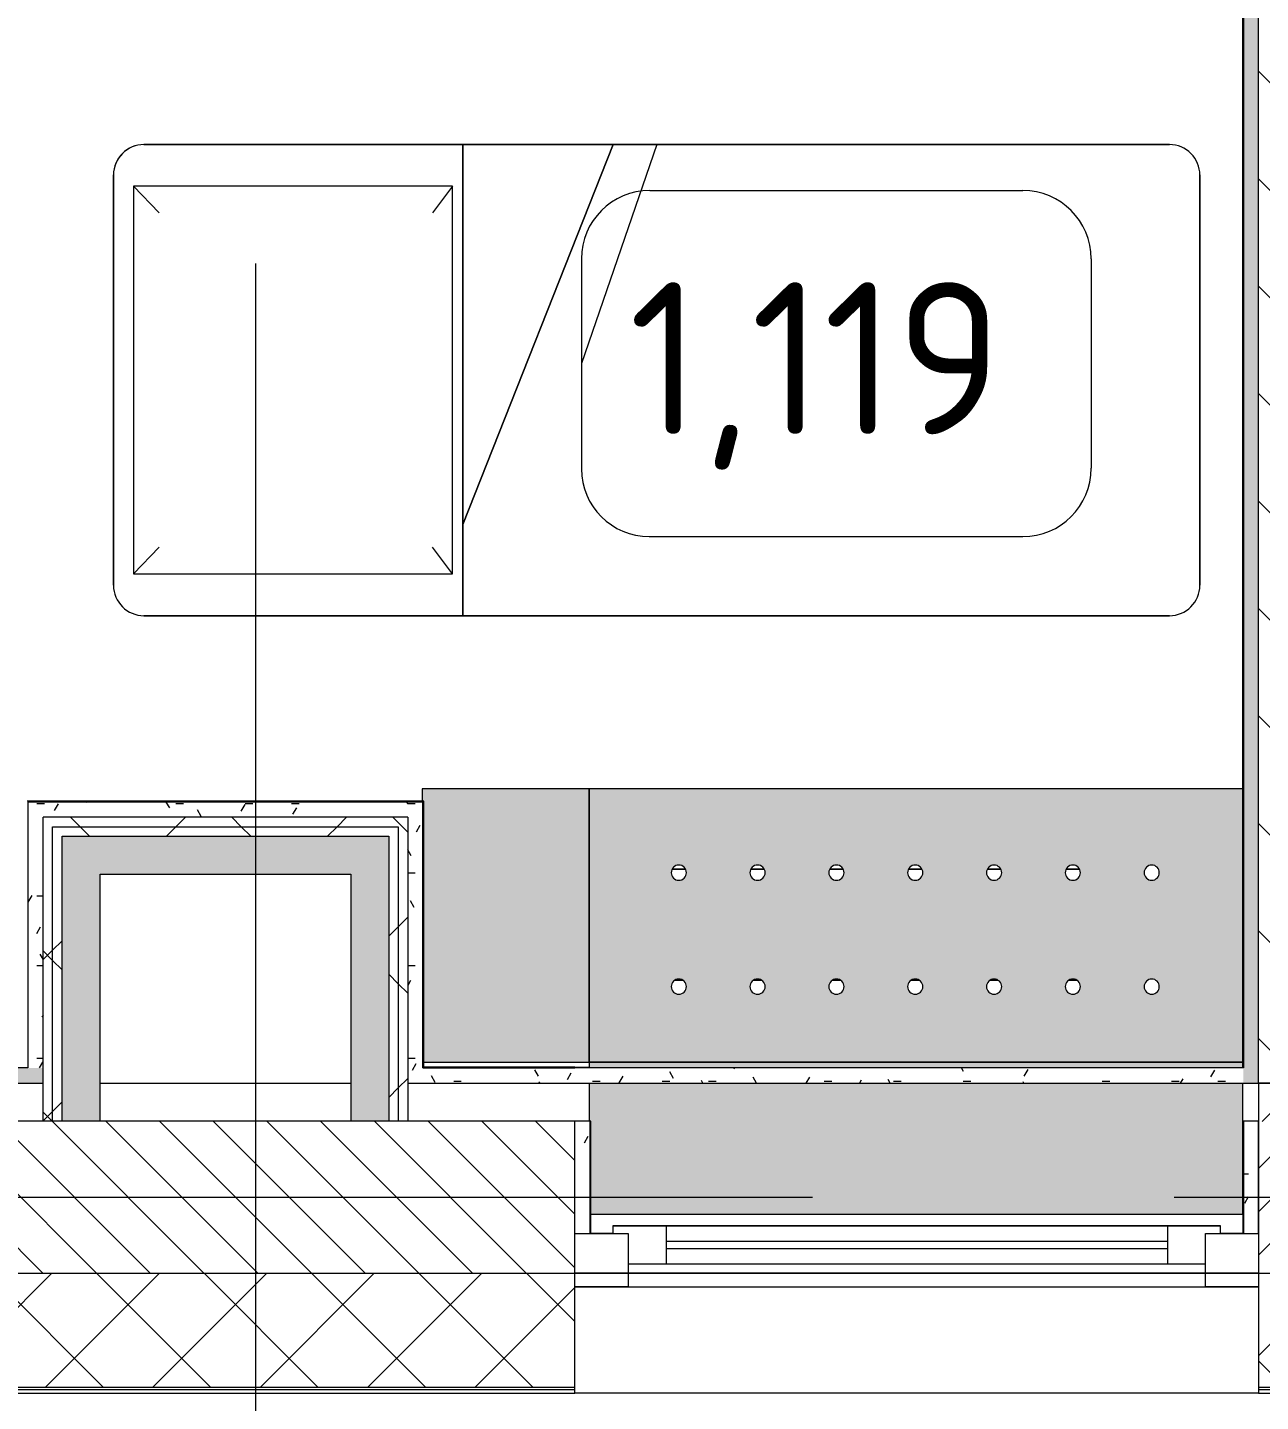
# Model space of a CAD drawing. Header units: millimetres. Extents: x 81494 to 296443, y -8553 to 29000.
# Drawn here: x 105510 to 107132, y -269 to 1539 of the extents above; entities that cross this region are included whole.
import ezdxf

# ---------------------------------------------------------------- set-up
doc = ezdxf.new("R2010")
doc.units = ezdxf.units.MM
doc.linetypes.add('Осевая', pattern=[3175, 635, -476.25, 1587.5, -476.25])
for name, color, linetype, lineweight in [('A-GENM', 7, 'Continuous', 9), ('A-GLAZ', 7, 'Continuous', 9), ('A-GLAZ-1', 7, 'Continuous', 13), ('A-WALL', 7, 'Continuous', 9), ('I-FURN-IDEN', 7, 'Continuous', 9), ('I-WALL', 7, 'Continuous', 9), ('S-COLS', 7, 'Continuous', 9), ('Знаки', 7, 'Continuous', 9), ('Оси', 7, 'Continuous', 9), ('Оси-2', 7, 'Осевая', 9)]:
    doc.layers.add(name, color=color, linetype=linetype, lineweight=lineweight)
for name, color, linetype, lineweight, true_color in [('A-WALL-1', 9, 'Continuous', 9, 0x808080), ('A-WALL-FNSH-1', 9, 'Continuous', 9, 0x808080), ('I-FURN-1', 9, 'Continuous', 9, 0x808080), ('M-EQPM-1', 7, 'Continuous', 9, 0xb2b2b2)]:
    doc.layers.add(name, color=color, linetype=linetype, lineweight=lineweight, true_color=true_color)
doc.styles.add('GOST Common', font='GOST_Common.ttf', dxfattribs={"height": 200})
pattern_1 = [(0, (0, 0), (121.92, 30.48), [10.058, -81.382, 10.058, -81.382, -487.68]), (0, (0, 0), (121.92, 30.48), [-182.88, 10.058, -172.822, 10.058, -81.382, -213.36]), (0, (0, 0), (121.92, 30.48), [-457.2, 10.058, -50.902, 10.058, -142.342]), (120, (45.72, 15.24), (-87.356454, 90.345817), [10.058, -81.382, 10.058, -81.382, -487.68]), (120, (45.72, 15.24), (-87.356454, 90.345817), [-182.88, 10.058, -172.822, 10.058, -81.382, -213.36]), (120, (45.72, 15.24), (-87.356454, 90.345817), [-457.2, 10.058, -50.902, 10.058, -142.342]), (240, (60.96, 76.2), (-34.563546, -120.825817), [10.058, -81.382, 10.058, -81.382, -487.68]), (240, (60.96, 76.2), (-34.563546, -120.825817), [-182.88, 10.058, -172.822, 10.058, -81.382, -213.36]), (240, (60.96, 76.2), (-34.563546, -120.825817), [-457.2, 10.058, -50.902, 10.058, -142.342])]
pattern_2 = [(45, (0, 0), (-106.06602, 106.06602), []), (135, (0, 0), (-106.06602, -106.06602), [])]

# ---------------------------------------------------------------- blocks, each defined once
blk = doc.blocks.new('120_Окно_СКБ_1Ст - 120_Окно_СКБ_1Ст 900х2500_h_ с форточкой-22876038-План расстановки мебели и оборудования 1 этажа в осях 23_1-33')
at = {"layer": 'A-GLAZ'}
for p, q in [((450, -57), (-450, -57)), ((-330, -107), (330, -107)), ((330, -117), (-330, -117)), ((-430, -127), (-400, -127)), ((400, -127), (430, -127))]:
    blk.add_line(p, q, dxfattribs=at)
at = {"layer": 'A-GLAZ-1'}
for p, q in [((-450, -127), (-450, -57)), ((-450, -57), (-380, -57)), ((-380, -57), (-380, -127)), ((380, -127), (380, -57)), ((380, -57), (450, -57)), ((450, -57), (450, -127)), ((380, -87), (-380, -87)), ((-380, -87), (-380, -127)), ((-330, -137), (-330, -87)), ((330, -137), (330, -87)), ((380, -127), (380, -87)), ((-380, -127), (-450, -127)), ((-380, -127), (-400, -127)), ((-400, -127), (-400, -137)), ((-400, -137), (400, -137)), ((400, -137), (-400, -137)), ((450, -127), (380, -127)), ((400, -127), (380, -127)), ((400, -137), (400, -127))]:
    blk.add_line(p, q, dxfattribs=at)
blk = doc.blocks.new('Bed - Small Sizes - 1_119-V33-План расстановки мебели и оборудования 1 этажа в осях 23_1-33')
at = {"layer": 'I-FURN-1'}
for p, q in [((247.3, 0), (-292.7, 0)), ((-292.7, 0), (247.3, 0)), ((247.3, 0), (-292.7, 0)), ((-292.7, 0), (247.3, 0)), ((-277.5, -26.2), (-242.7, -60)), ((232.5, -26.2), (-277.5, -26.2)), ((-277.5, -26.2), (-277.5, -446.2)), ((232.5, -26.2), (-277.5, -26.2)), ((-277.5, -26.2), (-277.5, -446.2)), ((232.5, -26.2), (197.3, -60)), ((232.5, -446.2), (232.5, -26.2)), ((232.5, -446.2), (232.5, -26.2)), ((-332.7, -40), (-332.7, -460)), ((-332.7, -460), (-332.7, -40)), ((-332.7, -40), (-332.7, -460)), ((-332.7, -460), (-332.7, -40)), ((287.3, -460), (287.3, -40)), ((287.3, -40), (287.3, -460)), ((287.3, -657.7), (287.3, -40)), ((287.3, -40), (287.3, -657.7)), ((-277.5, -446.2), (-242.7, -420)), ((232.5, -446.2), (197.3, -420)), ((-277.5, -446.2), (232.5, -446.2)), ((-277.5, -446.2), (232.5, -446.2)), ((-332.7, -460), (-212.7, -460)), ((-212.7, -460), (-332.7, -460)), ((-332.7, -460), (-332.7, -1390)), ((-332.7, -1390), (-332.7, -460)), ((-332.7, -460), (-212.7, -460)), ((-212.7, -460), (287.3, -460)), ((287.3, -460), (-212.7, -460)), ((287.3, -460), (-212.7, -460)), ((-212.7, -460), (287.3, -657.7)), ((287.3, -657.7), (-212.7, -460)), ((-212.7, -460), (287.3, -460)), ((-212.7, -460), (287.3, -657.7)), ((-212.7, -460), (287.3, -460)), ((287.3, -657.7), (287.3, -460)), ((287.3, -460), (287.3, -657.7)), ((287.3, -1390), (287.3, -657.7)), ((287.3, -657.7), (287.3, -1390)), ((-292.7, -1430), (247.3, -1430)), ((247.3, -1430), (-292.7, -1430))]:
    blk.add_line(p, q, dxfattribs=at)
for centre, start, end in [((-292.7, -40), 90, 180), ((-292.7, -40), 90, 180), ((247.3, -40), 360, 90), ((247.3, -40), 0, 90), ((-292.7, -40), 90, 180), ((-292.7, -40), 90, 180), ((247.3, -40), 0, 90), ((247.3, -40), 0, 90), ((-292.7, -1390), 180, 270), ((-292.7, -1390), 180, 270), ((247.3, -1390), 270, 0), ((247.3, -1390), 270, 0)]:
    blk.add_arc(centre, 40, start, end, dxfattribs=at)
blk = doc.blocks.new('radiator_prado_classic_z_tip_30_po exemplyaru - Classic Z Тип 30-300-V102-План расстановки мебели и оборудования 1 этажа в осях 23_1-33')
at = {"layer": 'M-EQPM-1'}
for p, q in [((80, 210), (97.5, 210)), ((97.5, 210), (80, 210)), ((183.7, 210), (200.2, 210)), ((200.2, 210), (183.7, 210)), ((287.5, 210), (305, 210)), ((305, 210), (287.5, 210)), ((391.2, 210), (408.8, 210)), ((408.8, 210), (391.2, 210)), ((495, 210), (512.5, 210)), ((512.5, 210), (495, 210)), ((598.7, 210), (616.3, 210)), ((616.3, 210), (598.7, 210)), ((93.8, 64), (83.8, 64)), ((83.8, 64), (93.8, 64)), ((197.5, 64), (187.5, 64)), ((187.5, 64), (197.5, 64)), ((301.3, 64), (291.3, 64)), ((291.3, 64), (301.3, 64)), ((405, 64), (395, 64)), ((395, 64), (405, 64)), ((508.8, 64), (498.8, 64)), ((498.8, 64), (508.8, 64)), ((612.5, 64), (602.5, 64)), ((602.5, 64), (612.5, 64))]:
    blk.add_line(p, q, dxfattribs=at)
blk = doc.blocks.new('Зашивка радиатора_ с перфорацией М1_1 - Зашивка радиатора_ с перфорацией М1_1-V157-План расстановки мебели и оборудования 1 этажа в осях 23_1-33')
at = {"layer": 'Знаки'}
h = blk.add_hatch(color=256, dxfattribs=at)
h.paths.add_polyline_path([(429, 380), (-430, 380), (-430, 207.4), (430, 207.4), (429, 257.4)])
h.paths.add_polyline_path([(430, 187.4), (-430, 187.4), (-430, 180), (430, 180)])
h = blk.add_hatch(color=256, dxfattribs=at)
h.paths.add_polyline_path([(200.8, 180), (-430, 180), (-430, -179.9), (430.2, -179.9), (430.2, 180)])
h.paths.add_polyline_path([(1, 90.4), (6, 89), (9.7, 85.4), (11, 80.4), (9.7, 75.4), (6, 71.7), (1, 70.4), (-4, 71.7), (-7.7, 75.4), (-9, 80.4), (-7.7, 85.4), (-4, 89), (-1.6, 90)])
h.paths.add_polyline_path([(104.7, 90.4), (109.7, 89), (113.4, 85.4), (114.7, 80.4), (113.4, 75.4), (109.7, 71.7), (104.7, 70.4), (99.7, 71.7), (96.1, 75.4), (94.7, 80.4), (96.1, 85.4), (99.7, 89), (102.2, 90)])
h.paths.add_polyline_path([(312.2, 90.4), (317.2, 89), (320.9, 85.4), (322.2, 80.4), (320.9, 75.4), (317.2, 71.7), (312.2, 70.4), (307.2, 71.7), (303.6, 75.4), (302.2, 80.4), (303.6, 85.4), (307.2, 89), (309.7, 90)])
h.paths.add_polyline_path([(-310.3, 90.4), (-305.3, 89), (-301.6, 85.4), (-300.3, 80.4), (-301.6, 75.4), (-305.3, 71.7), (-310.3, 70.4), (-315.3, 71.7), (-318.9, 75.4), (-320.3, 80.4), (-318.9, 85.4), (-315.3, 89), (-312.8, 90)])
h.paths.add_polyline_path([(208.5, 90.4), (213.5, 89), (217.2, 85.4), (218.5, 80.4), (217.2, 75.4), (213.5, 71.7), (208.5, 70.4), (203.5, 71.7), (199.8, 75.4), (198.5, 80.4), (199.8, 85.4), (203.5, 89), (205.9, 90)])
h.paths.add_polyline_path([(-206.5, 90.4), (-201.5, 89), (-197.8, 85.4), (-196.5, 80.4), (-197.8, 75.4), (-201.5, 71.7), (-206.5, 70.4), (-211.5, 71.7), (-215.2, 75.4), (-216.5, 80.4), (-215.2, 85.4), (-211.5, 89), (-209.1, 90)])
h.paths.add_polyline_path([(-102.8, 90.4), (-97.8, 89), (-94.1, 85.4), (-92.8, 80.4), (-94.1, 75.4), (-97.8, 71.7), (-102.8, 70.4), (-107.8, 71.7), (-111.4, 75.4), (-112.8, 80.4), (-111.4, 85.4), (-107.8, 89), (-105.3, 90)])
h.paths.add_polyline_path([(-206.5, -59.6), (-201.5, -61), (-197.8, -64.6), (-196.5, -69.6), (-197.8, -74.6), (-201.5, -78.3), (-206.5, -79.6), (-211.5, -78.3), (-215.2, -74.6), (-216.5, -69.6), (-215.2, -64.6), (-211.5, -61), (-209.1, -60)])
h.paths.add_polyline_path([(-310.3, -59.6), (-305.3, -61), (-301.6, -64.6), (-300.3, -69.6), (-301.6, -74.6), (-305.3, -78.3), (-310.3, -79.6), (-315.3, -78.3), (-318.9, -74.6), (-320.3, -69.6), (-318.9, -64.6), (-315.3, -61), (-312.8, -60)])
h.paths.add_polyline_path([(104.7, -59.6), (109.7, -61), (113.4, -64.6), (114.7, -69.6), (113.4, -74.6), (109.7, -78.3), (104.7, -79.6), (99.7, -78.3), (96.1, -74.6), (94.7, -69.6), (96.1, -64.6), (99.7, -61), (102.2, -60)])
h.paths.add_polyline_path([(312.2, -59.6), (317.2, -61), (320.9, -64.6), (322.2, -69.6), (320.9, -74.6), (317.2, -78.3), (312.2, -79.6), (307.2, -78.3), (303.6, -74.6), (302.2, -69.6), (303.6, -64.6), (307.2, -61), (309.7, -60)])
h.paths.add_polyline_path([(-102.8, -59.6), (-97.8, -61), (-94.1, -64.6), (-92.8, -69.6), (-94.1, -74.6), (-97.8, -78.3), (-102.8, -79.6), (-107.8, -78.3), (-111.4, -74.6), (-112.8, -69.6), (-111.4, -64.6), (-107.8, -61), (-105.3, -60)])
h.paths.add_polyline_path([(1, -59.6), (6, -61), (9.7, -64.6), (11, -69.6), (9.7, -74.6), (6, -78.3), (1, -79.6), (-4, -78.3), (-7.7, -74.6), (-9, -69.6), (-7.7, -64.6), (-4, -61), (-1.6, -60)])
h.paths.add_polyline_path([(208.5, -59.6), (213.5, -61), (217.2, -64.6), (218.5, -69.6), (217.2, -74.6), (213.5, -78.3), (208.5, -79.6), (203.5, -78.3), (199.8, -74.6), (198.5, -69.6), (199.8, -64.6), (203.5, -61), (205.9, -60)])
for p, q in [((429, 380), (-430, 380)), ((-430, 380), (-430, 207.4)), ((430, 207.4), (430, 257.4)), ((-430, 187.4), (-430, 180)), ((430, 180), (430, 187.4)), ((-430, 180), (430, 180)), ((430.2, 180), (-430, 180)), ((-430, 180), (-430, -179.9)), ((430.2, -179.9), (430.2, 180)), ((-430, -179.9), (430.2, -179.9))]:
    blk.add_line(p, q, dxfattribs=at)
for centre, start, end in [((-310.3, 80.4), 180, 0), ((-310.3, 80.4), 0, 180), ((-206.5, 80.4), 0, 180), ((-206.5, 80.4), 180, 360), ((-102.8, 80.4), 0, 180), ((-102.8, 80.4), 180, 0), ((1, 80.4), 0, 180), ((1, 80.4), 180, 0), ((104.7, 80.4), 0, 180), ((104.7, 80.4), 180, 360), ((208.5, 80.4), 0, 180), ((208.5, 80.4), 180, 0), ((312.2, 80.4), 0, 180), ((312.2, 80.4), 180, 0), ((-310.3, -69.6), 0, 180), ((-310.3, -69.6), 180, 0), ((-206.5, -69.6), 0, 180), ((-206.5, -69.6), 180, 0), ((-102.8, -69.6), 0, 180), ((-102.8, -69.6), 180, 0), ((1, -69.6), 0, 180), ((1, -69.6), 180, 0), ((104.7, -69.6), 0, 180), ((104.7, -69.6), 180, 0), ((208.5, -69.6), 0, 180), ((208.5, -69.6), 180, 0), ((312.2, -69.6), 0, 180), ((312.2, -69.6), 180, 0)]:
    blk.add_arc(centre, 10, start, end, dxfattribs=at)
blk = doc.blocks.new('Зашивка_ торцевая панель - Зашивка_ торцевая панель Т2-V164-План расстановки мебели и оборудования 1 этажа в осях 23_1-33')
at = {"layer": 'Знаки'}
blk.add_hatch(color=256, dxfattribs=at).paths.add_polyline_path([(-407, -160), (-406, -160), (-407, -124.6)])
blk = doc.blocks.new('Зашивка без перфорации М3_2_1 - М3_2_7-31137878-План расстановки мебели и оборудования 1 этажа в осях 23_1-33')
at = {"layer": 'Знаки'}
blk.add_hatch(color=256, dxfattribs=at).paths.add_polyline_path([(-430, 180), (-430, -179.9), (-209.8, -179.9), (-209.8, -162.6), (-211, -162.6), (-211, 180), (-316.1, 180)])
for p, q in [((-211, 180), (-430, 180)), ((-430, 180), (-430, -179.9)), ((-209.8, -179.9), (-209.8, -162.6)), ((-430, -179.9), (-209.8, -179.9))]:
    blk.add_line(p, q, dxfattribs=at)
blk = doc.blocks.new('Рисунок_горы - Рисунок_горы-31934381-План расстановки мебели и оборудования 1 этажа в осях 23_1-33')
at = {"layer": 'A-GENM'}
for p, q in [((107109, 5509.4), (107109, 537.3)), ((107109, 1247.5), (107109, 1581.1)), ((107109, 1293.1), (107109, 1296.4)), ((107109, 950.1), (107109, 1139.3)), ((107109, 1139.3), (107109, 950.1)), ((107109, 1122.4), (107109, 1119.9)), ((107109, 1119.9), (107109, 688.3)), ((107109, 688.3), (107109, 1080.6)), ((107109, 988.4), (107109, 946.8)), ((107109, 928), (107109, 950.1)), ((107109, 950.1), (107109, 928)), ((107109, 800), (107109, 928)), ((107109, 928), (107109, 800)), ((107109, 526.9), (107109, 688.4)), ((107109, 241.2), (107109, 170))]:
    blk.add_line(p, q, dxfattribs=at)
for points, knots in [([(107109, 1580.9), (107109, 1580.9), (107109, 1528.6), (107109, 1484.2), (107109, 1440.4)], [0.11764706, 0.11764706, 0.11764706, 0.11764706, 0.11764707, 0.17647059, 0.17647059, 0.17647059, 0.17647059]), ([(107109, 1280.5), (107109, 1280.5), (107109, 1367.8), (107109, 1473.8), (107109, 1558.2)], [0.52941176, 0.52941176, 0.52941176, 0.52941176, 0.52941177, 0.58823529, 0.58823529, 0.58823529, 0.58823529]), ([(107109, 1558.2), (107109, 1558.2), (107109, 1473.8), (107109, 1367.8), (107109, 1280.5)], [0.848920863, 0.848920863, 0.848920863, 0.848920863, 0.848920873, 0.856115108, 0.856115108, 0.856115108, 0.856115108]), ([(107109, 1440.4), (107109, 1440.4), (107109, 1388), (107109, 1350.4), (107109, 1277.3)], [0.17647059, 0.17647059, 0.17647059, 0.17647059, 0.1764706, 0.23529412, 0.23529412, 0.23529412, 0.23529412]), ([(107109, 1296.4), (107109, 1296.4), (107109, 1296.8), (107109, 1297.1), (107109, 1297.3)], [0.6567164179, 0.6567164179, 0.6567164179, 0.6567164179, 0.6567164279, 0.6576225058, 0.6576225058, 0.6576225058, 0.6576225058]), ([(107109, 1284.6), (107109, 1284.6), (107109, 1287.6), (107109, 1288.8), (107109, 1289.5)], [0.626865672, 0.626865672, 0.626865672, 0.626865672, 0.626865682, 0.633113816, 0.633113816, 0.633113816, 0.633113816]), ([(107109, 1080.6), (107109, 1080.6), (107109, 1099.9), (107109, 1255.3), (107109, 1284.6)], [0.6119403, 0.6119403, 0.6119403, 0.6119403, 0.61194031, 0.62686567, 0.62686567, 0.62686567, 0.62686567]), ([(107109, 1141.9), (107109, 1141.9), (107109, 1191.5), (107109, 1233.3), (107109, 1280.5)], [0.47058824, 0.47058824, 0.47058824, 0.47058824, 0.47058825, 0.52941176, 0.52941176, 0.52941176, 0.52941176]), ([(107109, 1280.5), (107109, 1280.5), (107109, 1233.3), (107109, 1191.5), (107109, 1141.9)], [0.856115108, 0.856115108, 0.856115108, 0.856115108, 0.856115118, 0.863309353, 0.863309353, 0.863309353, 0.863309353]), ([(107109, 1277.3), (107109, 1277.3), (107109, 1224.5), (107109, 1174), (107109, 1122.4)], [0.23529412, 0.23529412, 0.23529412, 0.23529412, 0.23529413, 0.29411765, 0.29411765, 0.29411765, 0.29411765]), ([(107109, 1267.7), (107109, 1267.7), (107109, 1260.9), (107109, 1251.4), (107109, 1247.5)], [0.67164179, 0.67164179, 0.67164179, 0.67164179, 0.6716418, 0.68656716, 0.68656716, 0.68656716, 0.68656716]), ([(107109, 1136.5), (107109, 1136.5), (107109, 1146.1), (107109, 1152.1), (107109, 1155.1)], [0.4, 0.4, 0.4, 0.4, 0.40000001, 0.43745607, 0.43745607, 0.43745607, 0.43745607]), ([(107109, 1127.2), (107109, 1127.2), (107109, 1133.6), (107109, 1136.4), (107109, 1141.9)], [0.41176471, 0.41176471, 0.41176471, 0.41176471, 0.41176472, 0.47058824, 0.47058824, 0.47058824, 0.47058824]), ([(107109, 1141.9), (107109, 1141.9), (107109, 1136.4), (107109, 1133.6), (107109, 1127.2)], [0.52238806, 0.52238806, 0.52238806, 0.52238806, 0.52238807, 0.53731343, 0.53731343, 0.53731343, 0.53731343]), ([(107109, 1141.9), (107109, 1141.9), (107109, 1141), (107109, 1139.7), (107109, 1139.3)], [0.863309353, 0.863309353, 0.863309353, 0.863309353, 0.863309363, 0.870503597, 0.870503597, 0.870503597, 0.870503597]), ([(107109, 1127.2), (107109, 1127.2), (107109, 1124.5), (107109, 1122.2), (107109, 1121)], [0.53731343, 0.53731343, 0.53731343, 0.53731343, 0.53731344, 0.55066489, 0.55066489, 0.55066489, 0.55066489]), ([(107109, 1122.4), (107109, 1122.4), (107109, 1120.2), (107109, 1118.7), (107109, 1117.9)], [0.29411765, 0.29411765, 0.29411765, 0.29411765, 0.29411766, 0.30769911, 0.30769911, 0.30769911, 0.30769911]), ([(107109, 1120.6), (107109, 1120.6), (107109, 1119.7), (107109, 1118.1), (107109, 1117.3)], [0.552238806, 0.552238806, 0.552238806, 0.552238806, 0.552238816, 0.558701546, 0.558701546, 0.558701546, 0.558701546]), ([(107109, 1089.8), (107109, 1089.8), (107109, 1070), (107109, 1037.5), (107109, 988.4)], [0.6, 0.6, 0.6, 0.6, 0.6, 1, 1, 1, 1]), ([(107109, 644.1), (107109, 644.1), (107109, 658.8), (107109, 789.3), (107109, 800)], [0.44776119, 0.44776119, 0.44776119, 0.44776119, 0.4477612, 0.46268657, 0.46268657, 0.46268657, 0.46268657]), ([(107109, 800), (107109, 800), (107109, 781.5), (107109, 729.7), (107109, 705.6)], [0.892086331, 0.892086331, 0.892086331, 0.892086331, 0.892086341, 0.899280576, 0.899280576, 0.899280576, 0.899280576]), ([(107109, 705.6), (107109, 705.6), (107109, 714.8), (107109, 728.1), (107109, 742)], [0.88888889, 0.88888889, 0.88888889, 0.88888889, 0.8888889, 0.93136116, 0.93136116, 0.93136116, 0.93136116]), ([(107109, 631.9), (107109, 631.9), (107109, 689.3), (107109, 678.8), (107109, 705.6)], [0.83333333, 0.83333333, 0.83333333, 0.83333333, 0.83333334, 0.88888889, 0.88888889, 0.88888889, 0.88888889]), ([(107109, 705.6), (107109, 705.6), (107109, 678.8), (107109, 689.3), (107109, 631.9)], [0.899280576, 0.899280576, 0.899280576, 0.899280576, 0.899280586, 0.90647482, 0.90647482, 0.90647482, 0.90647482]), ([(107109, 644.1), (107109, 644.1), (107109, 577.9), (107109, 231.8), (107109, 170)], [0.05555556, 0.05555556, 0.05555556, 0.05555556, 0.05555557, 0.10826758, 0.10826758, 0.10826758, 0.10826758]), ([(107109, 631.9), (107109, 631.9), (107109, 479.6), (107109, 318.6), (107109, 170)], [0.90647482, 0.90647482, 0.90647482, 0.90647482, 0.90647483, 0.913507919, 0.913507919, 0.913507919, 0.913507919]), ([(107109, 380.1), (107109, 380.1), (107109, 398.6), (107109, 514.8), (107109, 526.9)], [0.75, 0.75, 0.75, 0.75, 0.75, 1, 1, 1, 1]), ([(107109, 378.7), (107109, 378.7), (107109, 363.8), (107109, 248.3), (107109, 241.2)], [0.125, 0.125, 0.125, 0.125, 0.125, 0.25, 0.25, 0.25, 0.25]), ([(107109, 352.5), (107109, 352.5), (107109, 355.9), (107109, 358.1), (107109, 359.9)], [0.625, 0.625, 0.625, 0.625, 0.62500001, 0.66058756, 0.66058756, 0.66058756, 0.66058756]), ([(107109, 333.5), (107109, 333.5), (107109, 336), (107109, 337.9), (107109, 339.8)], [0.5, 0.5, 0.5, 0.5, 0.50000001, 0.54126861, 0.54126861, 0.54126861, 0.54126861]), ([(107109, 300.4), (107109, 300.4), (107109, 310.8), (107109, 321.9), (107109, 333.5)], [0.375, 0.375, 0.375, 0.375, 0.375, 0.5, 0.5, 0.5, 0.5]), ([(107109, 241.2), (107109, 241.2), (107109, 254.5), (107109, 282.5), (107109, 300.4)], [0.25, 0.25, 0.25, 0.25, 0.25, 0.375, 0.375, 0.375, 0.375])]:
    blk.add_open_spline(points, degree=3, knots=knots, dxfattribs=at)
for points in [[(107109, 1297.2), (107109, 1294.5), (107109, 1280), (107109, 1267.7)], [(107109, 1290.9), (107109, 1291.3), (107109, 1292), (107109, 1293.1)], [(107109, 1154.4), (107109, 1145), (107109, 1115.5), (107109, 1089.8)], [(107109, 1139.3), (107109, 1139.8), (107109, 1141), (107109, 1141.9)], [(107109, 948.1), (107109, 964), (107109, 1119.7), (107109, 1135.5)], [(107109, 1123.1), (107109, 1124.3), (107109, 1125.7), (107109, 1127.2)], [(107109, 1117.2), (107109, 1117.7), (107109, 1119.3), (107109, 1122.4)], [(107109, 800), (107109, 789.3), (107109, 658.8), (107109, 644.1)], [(107109, 742), (107109, 764.4), (107109, 788.6), (107109, 800)], [(107109, 170), (107109, 231.8), (107109, 577.9), (107109, 644.1)], [(107109, 170), (107109, 318.6), (107109, 479.7), (107109, 631.9)], [(107109, 526.9), (107109, 462.9), (107109, 425.9), (107109, 378.7)], [(107109, 364.4), (107109, 367.4), (107109, 371.4), (107109, 380.1)], [(107109, 343.5), (107109, 345.9), (107109, 348.6), (107109, 352.5)]]:
    blk.add_open_spline(points, degree=3, dxfattribs=at)
blk = doc.blocks.new('Марка_Мебель - В прямоуг_Balcon_Марка-25523697-План расстановки мебели и оборудования 1 этажа в осях 23_1-33')
at = {"layer": 'I-FURN-IDEN'}
for p, q in [((-2.455, 2.278), (2.455, 2.278)), ((-3.355, 1.378), (-3.355, -1.384)), ((3.355, 1.378), (3.355, -1.378)), ((-2.461, -2.278), (2.455, -2.278))]:
    blk.add_line(p, q, dxfattribs=at)
for centre, radius, start, end in [((-2.455, 1.378), 0.9, 90, 180), ((2.455, 1.378), 0.9, 0, 90), ((-2.461, -1.384), 0.893, 180, 270), ((2.455, -1.378), 0.9, 270, 0)]:
    blk.add_arc(centre, radius, start, end, dxfattribs=at)

msp = doc.modelspace()

# ---------------------------------------------------------------- hatches: boundary and pattern name
at = {"layer": 'A-WALL'}
h = msp.add_hatch(dxfattribs=at)
h.set_pattern_fill('FP_1', color=256, style=0, pattern_type=2)
h.set_pattern_definition([(135, (0, 0), (-35.35534, -35.35534), [])])
h.paths.add_polyline_path([(123730, -100), (123730, 100), (123530, 100), (123530, -100)])
h.paths.add_polyline_path([(121230, -100), (121230, 100), (121130, 100), (121130, -100)])
h.paths.add_polyline_path([(118830, -100), (119330, -100), (119330, 100), (118830, 100), (118830, -51.8)])
h.paths.add_polyline_path([(117030, -100), (117030, 100), (115980, 100), (115980, -100)])
h.paths.add_polyline_path([(113680, -100), (113680, 100), (113430, 100), (113430, -100)])
h.paths.add_polyline_path([(111630, -100), (111630, 100), (110730, 100), (110730, -100)])
h.paths.add_polyline_path([(109655, -100), (109830, -100), (109830, 100), (109480, 100), (109480, -100)])
h.paths.add_polyline_path([(106230, -100), (106230, 100), (105180, 100), (105180, -100)])
h.paths.add_polyline_path([(100830, -100), (101730, -100), (101730, 100), (100830, 100), (100830, -51.8)])
h.paths.add_polyline_path([(102630, -100), (102880, -100), (102880, 100), (102630, 100), (102630, -51.8)])
h.paths.add_polyline_path([(98105, -100), (98105, 100), (97105, 100), (97105, -100)])
h.paths.add_polyline_path([(94530, -100), (94780, -100), (94780, 100), (94530, 100), (94530, -51.8)])
h.paths.add_polyline_path([(92730, -100), (92730, 100), (91930, 100), (91930, -100)])
h = msp.add_hatch(dxfattribs=at)
h.set_pattern_fill('FP_5', color=256, style=0, pattern_type=2)
h.set_pattern_definition([(45, (0, 0), (-70.71068, 70.71068), []), (135, (0, 0), (-70.71068, -70.71068), [])])
h.paths.add_polyline_path([(125080, -250), (125080, -100), (123530, -100), (123530, -250)])
h.paths.add_polyline_path([(121230, -250), (121230, -100), (120230, -100), (120230, -250)])
h.paths.add_polyline_path([(117930, -250), (119330, -250), (119330, -100), (117930, -100)])
h.paths.add_polyline_path([(117030, -250), (117030, -100), (115980, -100), (115980, -250)])
h.paths.add_polyline_path([(113680, -250), (113680, -100), (112530, -100), (112530, -250)])
h.paths.add_polyline_path([(109480, -250), (109830, -250), (109830, -100), (109480, -100)])
h.paths.add_polyline_path([(110730, -250), (111630, -250), (111630, -100), (110730, -100)])
h.paths.add_polyline_path([(107130, -250), (108030, -250), (108030, -100), (107130, -100)])
h.paths.add_polyline_path([(106230, -250), (106230, -100), (105180, -100), (105180, -250)])
h.paths.add_polyline_path([(102880, -250), (102880, -100), (100830, -100), (100830, -250), (102630, -250)])
h.paths.add_polyline_path([(99930, -250), (99930, -100), (99030, -100), (99030, -250)])
h.paths.add_polyline_path([(98130, -250), (98130, -100), (97080, -100), (97080, -250)])
h.paths.add_polyline_path([(93630, -250), (94780, -250), (94780, -100), (93630, -100)])
h.paths.add_polyline_path([(92730, -250), (92730, -100), (91930, -100), (91930, -250)])
h.paths.add_polyline_path([(91030, -250), (91030, -100), (89210, -100), (89210, -250), (90007.4, -250)])
at = {"layer": 'I-WALL'}
h = msp.add_hatch(dxfattribs=at)
h.set_pattern_fill('FP_67', color=256, style=0, pattern_type=2)
h.set_pattern_definition(pattern_1)
h.paths.add_polyline_path([(107130, 150), (107130, 10380), (107110, 10380), (107110, 150)])
h = msp.add_hatch(dxfattribs=at)
h.set_pattern_fill('FP_4', color=256, style=0, pattern_type=2)
h.set_pattern_definition([(135, (0, 0), (-70.71068, -70.71068), [])])
h.paths.add_polyline_path([(107330, 150), (107330, 2400), (107130, 2400), (107130, 150), (107164.5, 150)])
h = msp.add_hatch(dxfattribs=at)
h.set_pattern_fill('FP_67', color=256, style=0, pattern_type=2)
h.set_pattern_definition(pattern_1)
h.paths.add_polyline_path([(105510, 170), (105530, 170), (105530, 520), (105510, 520), (105510, 477.4)])
h = msp.add_hatch(dxfattribs=at)
h.set_pattern_fill('FP_67', color=256, style=0, pattern_type=2)
h.set_pattern_definition(pattern_1)
h.paths.add_polyline_path([(106010, 500), (106030, 500), (106030, 520), (105530, 520), (105530, 500), (105791.9, 500)])
h = msp.add_hatch(dxfattribs=at)
h.set_pattern_fill('FP_71', color=256, style=0, pattern_type=2)
h.set_pattern_definition(pattern_2)
h.paths.add_polyline_path([(105997.5, 487.5), (105997.5, 500), (105530, 500), (105530, 487.5), (105985, 487.5)])
h = msp.add_hatch(dxfattribs=at)
h.set_pattern_fill('FP_71', color=256, style=0, pattern_type=2)
h.set_pattern_definition(pattern_2)
h.paths.add_polyline_path([(105997.5, 100), (106010, 100), (106010, 500), (105997.5, 500), (105997.5, 477.4)])
h = msp.add_hatch(dxfattribs=at)
h.set_pattern_fill('FP_67', color=256, style=0, pattern_type=2)
h.set_pattern_definition(pattern_1)
h.paths.add_polyline_path([(106030, 150), (106030, 500), (106010, 500), (106010, 150)])
h = msp.add_hatch(dxfattribs=at)
h.set_pattern_fill('FP_71', color=256, style=0, pattern_type=2)
h.set_pattern_definition(pattern_2)
h.paths.add_polyline_path([(105542.5, 100), (105542.5, 487.5), (105530, 487.5), (105530, 100)])
h = msp.add_hatch(dxfattribs=at)
h.set_pattern_fill('FP_71', color=256, style=0, pattern_type=2)
h.set_pattern_definition(pattern_2)
h.paths.add_polyline_path([(105935, 475), (105985, 475), (105985, 487.5), (105542.5, 487.5), (105542.5, 475), (105791.9, 475)])
h = msp.add_hatch(dxfattribs=at)
h.set_pattern_fill('FP_71', color=256, style=0, pattern_type=2)
h.set_pattern_definition(pattern_2)
h.paths.add_polyline_path([(105542.5, 100), (105555, 100), (105555, 475), (105542.5, 475), (105542.5, 425)])
for points in [[(105935, 425), (105935, 475), (105555, 475), (105555, 425), (105791.9, 425)], [(105985, 100), (105985, 475), (105935, 475), (105935, 100)], [(105605, 100), (105605, 425), (105555, 425), (105555, 100)]]:
    msp.add_hatch(color=256, dxfattribs=at).paths.add_polyline_path(points)
h = msp.add_hatch(dxfattribs=at)
h.set_pattern_fill('FP_71', color=256, style=0, pattern_type=2)
h.set_pattern_definition(pattern_2)
h.paths.add_polyline_path([(105997.5, 100), (105997.5, 487.5), (105985, 487.5), (105985, 100)])
h = msp.add_hatch(dxfattribs=at)
h.set_pattern_fill('FP_67', color=256, style=0, pattern_type=2)
h.set_pattern_definition(pattern_1)
h.paths.add_polyline_path([(105530, 150), (105530, 170), (105160, 170), (105160, 150), (105448.8, 150)])
h.paths.add_polyline_path([(102630, 150), (102898.3, 150), (102898.3, 170), (101870, 170), (101870, 150), (102360.5, 150)])
h = msp.add_hatch(dxfattribs=at)
h.set_pattern_fill('FP_67', color=256, style=0, pattern_type=2)
h.set_pattern_definition(pattern_1)
h.paths.add_polyline_path([(106478.2, 150), (107110, 150), (107110, 170), (106030, 170), (106030, 150), (106135.1, 150)])
h = msp.add_hatch(dxfattribs=at)
h.set_pattern_fill('FP_67', color=256, style=0, pattern_type=2)
h.set_pattern_definition(pattern_1)
h.paths.add_polyline_path([(106250, -48), (106250, 100), (106230, 100), (106230, -48)])
h = msp.add_hatch(dxfattribs=at)
h.set_pattern_fill('FP_67', color=256, style=0, pattern_type=2)
h.set_pattern_definition(pattern_1)
h.paths.add_polyline_path([(107130, -48), (107130, 100), (107110, 100), (107110, -48)])
at = {"layer": 'S-COLS'}
h = msp.add_hatch(dxfattribs=at)
h.set_pattern_fill('FP_2', color=256, style=0, pattern_type=2)
h.set_pattern_definition([(45, (0, 0), (-57.024626, 57.024626), []), (45, (57.025, 0), (-57.024626, 57.024626), [100.806, -20.161, 3.353, -16.808])])
h.paths.add_polyline_path([(107130, -100), (108030, -100), (108030, 150), (107130, 150), (107130, -51.8)])

# ---------------------------------------------------------------- linework, layer by layer
at = {"layer": 'A-WALL'}
for p, q in [((105530, 100), (105530, 500)), ((105542.5, 487.5), (105997.5, 487.5)), ((105542.5, 100), (105542.5, 487.5)), ((105555, 475), (105985, 475)), ((105555, 100), (105555, 475)), ((105985, 475), (105985, 100)), ((105997.5, 487.5), (105997.5, 100)), ((107130, 150), (107330, 150)), ((102630, -100), (108030, -100)), ((105180, -100), (106230, -100)), ((105180, -250), (106230, -250)), ((105180, -253), (106230, -253)), ((107130, -250), (108030, -250)), ((107130, -253), (108030, -253)), ((107130, -258), (106230, -258))]:
    msp.add_line(p, q, dxfattribs=at)
at = {"layer": 'A-WALL-1'}
for p, q in [((107130, 150), (107130, 10600)), ((107110, 10380), (107110, 170)), ((105510, 520), (105510, 170)), ((106030, 520), (105510, 520)), ((106030, 170), (106030, 520)), ((106010, 500), (105530, 500)), ((106010, 500), (106010, 100)), ((105605, 425), (105935, 425)), ((105605, 100), (105605, 425)), ((105935, 425), (105935, 100)), ((105510, 170), (105160, 170)), ((107110, 170), (106230, 170)), ((105160, 150), (105530, 150)), ((106010, 150), (107130, 150)), ((106230, 100), (105180, 100)), ((106230, -250), (106230, 100)), ((106250, 100), (106230, 100)), ((106250, -48), (106250, 100)), ((107110, 100), (107110, -48)), ((107130, 100), (107110, 100)), ((107130, -48), (107130, 100)), ((106230, -48), (106250, -48)), ((107110, -48), (107130, -48)), ((107130, -100), (107130, -250))]:
    msp.add_line(p, q, dxfattribs=at)
at = {"layer": 'A-WALL-FNSH-1'}
for p, q in [((107110, 1320.6), (107109, 1320.6)), ((107109, 1320.6), (107109, 900.3)), ((107109, 889.8), (107110, 889.8)), ((106031, 521), (105509, 521)), ((106031, 171), (106031, 521)), ((106030, 170), (106230, 170)), ((106230, 171), (106031, 171)), ((106230, 170), (106230, 171)), ((106251, 100), (106250, 100)), ((106251, -48), (106251, 100)), ((107109, 100), (107109, -48)), ((107110, 100), (107109, 100)), ((106250, -48), (106251, -48)), ((107109, -48), (107110, -48)), ((106230, -258), (106230, -250)), ((107130, -250), (107130, -258)), ((105180, -258), (106230, -258)), ((107130, -258), (108030, -258))]:
    msp.add_line(p, q, dxfattribs=at)
at = {"layer": 'I-FURN-IDEN'}
msp.add_line((106337.7, 1385.2), (106238.6, 1097), dxfattribs=at)
at = {"layer": 'I-WALL'}
for p, q in [((107110, 1525.9), (107109, 1525.9)), ((107109, 1503), (107110, 1503)), ((107109, 1501), (107109, 1501.9)), ((107109, 1501), (107110, 1501)), ((107110, 1489.1), (107109, 1489.1)), ((107109, 1464.2), (107109, 1465.1)), ((107110, 1464.2), (107109, 1464.2)), ((107109, 1462.1), (107110, 1462.1)), ((107109, 1416), (107110, 1416)), ((107109, 1379.2), (107110, 1379.2)), ((107110, 1236.3), (107109, 1236.3)), ((107109, 1194), (107110, 1194)), ((107109, 1167.4), (107110, 1167.4)), ((107110, 1165.4), (107109, 1165.4)), ((107110, 1146), (107109, 1146)), ((107109, 1141.1), (107110, 1141.1)), ((107110, 1063.8), (107109, 1063.8)), ((107109, 1061.7), (107110, 1061.7)), ((107109, 1058.8), (107110, 1058.8)), ((107109, 900.3), (107110, 900.3)), ((107109, 171), (107109, 900.3)), ((106230, 171), (106249, 171)), ((107109, 171), (107110, 171)), ((105605, 150), (105935, 150)), ((107130, -100), (106230, -100))]:
    msp.add_line(p, q, dxfattribs=at)
for points, knots in [([(107109, 1194), (107109, 1276.7), (107109, 1348.4), (107109, 1416.5), (107109, 1517.5), (107109, 1602.7), (107109, 1691.2), (107109, 1741.8), (107109, 1787), (107109, 1853.5), (107109, 1904.5), (107109, 1993.2), (107109, 2103.1), (107109, 2230.4), (107109, 2336.8)], [-3.148159, -3.148159, -3.148159, -3.148159, -2.909165, -2.649209, -2.353816, -2.041529, -1.777741, -1.583235, -1.38353, -1.183403, -0.943863, -0.682808, -0.35743, 0, 0, 0, 0]), ([(107109, 1503), (107109, 1495), (107109, 1489.9), (107109, 1484.1), (107109, 1474.9), (107109, 1466.1), (107109, 1455.8), (107109, 1447.1), (107109, 1438.7), (107109, 1432.2), (107109, 1424.3), (107109, 1419.3), (107109, 1416.8), (107109, 1423.5), (107109, 1444.5), (107109, 1485.5), (107109, 1511.1), (107109, 1526.4), (107109, 1526.4), (107109, 1528.4), (107109, 1526.8), (107109, 1522.7), (107109, 1516.1), (107109, 1503.8)], [-1.570099, -1.570099, -1.570099, -1.570099, -1.541159, -1.501754, -1.446541, -1.382724, -1.319119, -1.257396, -1.183774, -1.104802, -1.027747, -0.955254, -0.896935, -0.833013, -0.751105, -0.652602, -0.534539, -0.451116, -0.365944, -0.289006, -0.185438, -0.086085, 0, 0, 0, 0]), ([(107109, 1501.9), (107109, 1514.1), (107109, 1520.7), (107109, 1524.8), (107109, 1526.5), (107109, 1524.4), (107109, 1524.4), (107109, 1509.2), (107109, 1483.5), (107109, 1442.5), (107109, 1421.5), (107109, 1414.8), (107109, 1417.4), (107109, 1422.3), (107109, 1430.2), (107109, 1436.7), (107109, 1445.1), (107109, 1453.8), (107109, 1464.1), (107109, 1473), (107109, 1482.1), (107109, 1487.9), (107109, 1493), (107109, 1501)], [-1.570099, -1.570099, -1.570099, -1.570099, -1.484014, -1.384661, -1.281093, -1.204155, -1.118982, -1.03556, -0.917496, -0.818994, -0.737085, -0.673164, -0.614845, -0.542352, -0.465296, -0.386325, -0.312703, -0.250979, -0.187375, -0.123558, -0.068344, -0.028939, 0, 0, 0, 0]), ([(107109, 1465.1), (107109, 1477.3), (107109, 1483.9), (107109, 1488), (107109, 1489.7), (107109, 1487.6), (107109, 1487.6), (107109, 1472.4), (107109, 1446.7), (107109, 1405.7), (107109, 1384.7), (107109, 1378), (107109, 1380.6), (107109, 1385.5), (107109, 1393.5), (107109, 1399.9), (107109, 1408.3), (107109, 1417.1), (107109, 1427.3), (107109, 1436.2), (107109, 1445.4), (107109, 1451.1), (107109, 1456.2), (107109, 1464.2)], [-1.570099, -1.570099, -1.570099, -1.570099, -1.484014, -1.384661, -1.281093, -1.204155, -1.118982, -1.03556, -0.917496, -0.818994, -0.737085, -0.673164, -0.614845, -0.542352, -0.465296, -0.386325, -0.312703, -0.250979, -0.187375, -0.123558, -0.068344, -0.028939, 0, 0, 0, 0]), ([(107109, 1462.1), (107109, 1454.1), (107109, 1449), (107109, 1443.3), (107109, 1434.1), (107109, 1425.2), (107109, 1415), (107109, 1406.2), (107109, 1397.8), (107109, 1391.4), (107109, 1383.5), (107109, 1378.5), (107109, 1375.9), (107109, 1382.6), (107109, 1403.6), (107109, 1444.7), (107109, 1470.3), (107109, 1485.5), (107109, 1485.5), (107109, 1487.6), (107109, 1485.9), (107109, 1481.8), (107109, 1475.2), (107109, 1463)], [-1.570099, -1.570099, -1.570099, -1.570099, -1.541159, -1.501754, -1.446541, -1.382724, -1.319119, -1.257396, -1.183774, -1.104802, -1.027747, -0.955254, -0.896935, -0.833013, -0.751105, -0.652602, -0.534539, -0.451116, -0.365944, -0.289006, -0.185438, -0.086085, 0, 0, 0, 0]), ([(107109, 1320.6), (107109, 1313), (107109, 1271.7), (107109, 1220.2), (107109, 1141.1)], [-0.5937134, -0.5937134, -0.5937134, -0.5937134, -0.4803681, 0, 0, 0, 0]), ([(107109, 1063.8), (107109, 1112.6), (107109, 1167.1), (107109, 1202.7), (107109, 1219.5), (107109, 1236.3), (107109, 1236.3), (107109, 1236.3), (107109, 1193.4), (107109, 1167.4)], [-1.186443, -1.186443, -1.186443, -1.186443, -0.947492, -0.780382, -0.678185, -0.583884, -0.43854, -0.215745, 0, 0, 0, 0]), ([(107109, 1165.4), (107109, 1191.3), (107109, 1234.2), (107109, 1234.2), (107109, 1234.2), (107109, 1217.4), (107109, 1200.6), (107109, 1165), (107109, 1110.5), (107109, 1061.7)], [-1.186443, -1.186443, -1.186443, -1.186443, -0.970698, -0.747904, -0.602559, -0.508259, -0.406061, -0.238952, 0, 0, 0, 0]), ([(107109, 1167.4), (107109, 1141.1), (107109, 1104), (107109, 1068.1), (107109, 1053.7), (107109, 1063.8)], [-0.3529929, -0.3529929, -0.3529929, -0.3529929, -0.2400144, -0.1126558, 0, 0, 0, 0]), ([(107109, 1061.7), (107109, 1051.6), (107109, 1066), (107109, 1102), (107109, 1139), (107109, 1165.4)], [-0.3529929, -0.3529929, -0.3529929, -0.3529929, -0.2403371, -0.1129785, 0, 0, 0, 0]), ([(107109, 1141.1), (107109, 1013.9), (107109, 949.3), (107109, 894.1), (107109, 889.8)], [-3.7108813, -3.7108813, -3.7108813, -3.7108813, -3.1872612, -3.1414947, -3.1414947, -3.1414947, -3.1414947])]:
    msp.add_open_spline(points, degree=3, knots=knots, dxfattribs=at)
for points in [[(107109, 535.9), (107109, 732.3), (107109, 951.7), (107109, 1194)], [(107109, 900.3), (107109, 987), (107109, 1068.9), (107109, 1146)], [(107109, 1146), (107109, 977.7), (107109, 774.8), (107109, 537.5)]]:
    msp.add_open_spline(points, degree=3, dxfattribs=at)
at = {"layer": 'S-COLS'}
for p, q in [((107330, 150), (107130, 150)), ((107130, 150), (107130, -100)), ((107130, -100), (108030, -100))]:
    msp.add_line(p, q, dxfattribs=at)
at = {"layer": 'Оси'}
msp.add_line((105810, -1906.3), (105810, 593.7), dxfattribs=at)
at = {"layer": 'Оси-2'}
for p, q in [((105810, 593.7), (105810, 19528.3)), ((84793.9, 0), (122455, 0))]:
    msp.add_line(p, q, dxfattribs=at)

# ---------------------------------------------------------------- block references
at = {"layer": 'A-GENM'}
msp.add_blockref('Рисунок_горы - Рисунок_горы-31934381-План расстановки мебели и оборудования 1 этажа в осях 23_1-33', (0, 0), dxfattribs=at)
at = {"layer": 'A-GLAZ', "rotation": 180}
msp.add_blockref('120_Окно_СКБ_1Ст - 120_Окно_СКБ_1Ст 900х2500_h_ с форточкой-22876038-План расстановки мебели и оборудования 1 этажа в осях 23_1-33', (106680, -175), dxfattribs=at)
at = {"layer": 'I-FURN-1', "rotation": 89.99999999999997}
msp.add_blockref('Bed - Small Sizes - 1_119-V33-План расстановки мебели и оборудования 1 этажа в осях 23_1-33', (105622.7, 1097.9), dxfattribs=at)
at = {"layer": 'I-FURN-IDEN', "xscale": 99.99999999999993, "yscale": 99.99999999999993, "zscale": 99.99999999999993}
msp.add_blockref('Марка_Мебель - В прямоуг_Balcon_Марка-25523697-План расстановки мебели и оборудования 1 этажа в осях 23_1-33', (106574.1, 1097), dxfattribs=at)
at = {"layer": 'M-EQPM-1'}
msp.add_blockref('radiator_prado_classic_z_tip_30_po exemplyaru - Classic Z Тип 30-300-V102-План расстановки мебели и оборудования 1 этажа в осях 23_1-33', (106278, 221.7), dxfattribs=at)
at = {"layer": 'Знаки', "rotation": 180}
for name, p in [('Зашивка без перфорации М3_2_1 - М3_2_7-31137878-План расстановки мебели и оборудования 1 этажа в осях 23_1-33', (105819, 357.4)), ('Зашивка радиатора_ с перфорацией М1_1 - Зашивка радиатора_ с перфорацией М1_1-V157-План расстановки мебели и оборудования 1 этажа в осях 23_1-33', (106679, 357.4))]:
    msp.add_blockref(name, p, dxfattribs=at)
at = {"layer": 'Знаки'}
msp.add_blockref('Зашивка_ торцевая панель - Зашивка_ торцевая панель Т2-V164-План расстановки мебели и оборудования 1 этажа в осях 23_1-33', (107516, 337.4), dxfattribs=at)

# ---------------------------------------------------------------- texts
at = {"layer": 'I-FURN-IDEN', "insert": (106301.1, 1204), "char_height": 200, "width": 625.316, "attachment_point": 1, "style": 'GOST Common'}
msp.add_mtext('1,119', dxfattribs=at)

doc.saveas('drawing.dxf')
